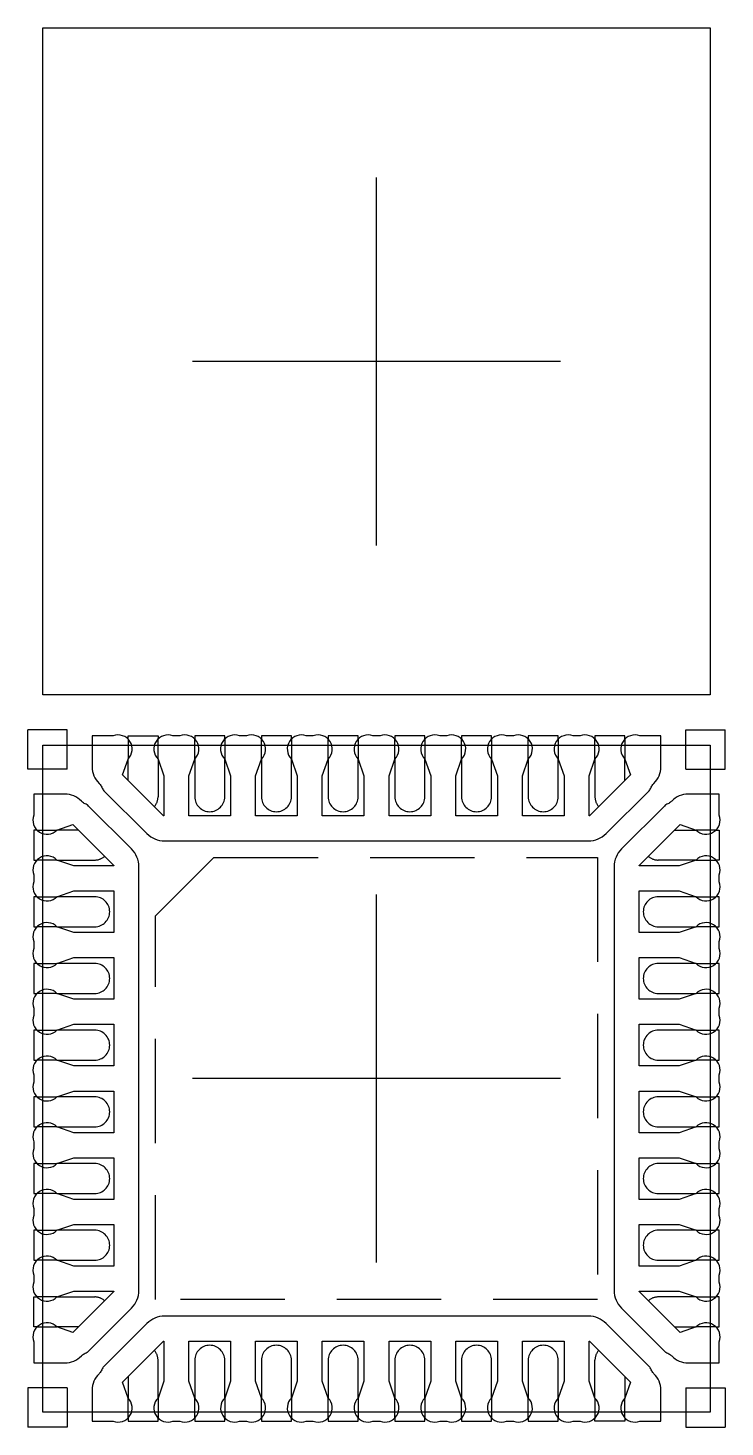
# Model space of a CAD drawing. Extents: x -140 to 1972, y -487 to -95.
# Drawn here: x 1782.85 to 1787.03, y -335.73 to -327.34 of the extents above; entities that cross this region are included whole.
import ezdxf

# ---------------------------------------------------------------- set-up
doc = ezdxf.new("R2010")
doc.units = 0
doc.header["$LTSCALE"] = 5
doc.header["$MEASUREMENT"] = 0
doc.linetypes.add('CENTER', pattern=[2, 1.25, -0.25, 0.25, -0.25])
doc.linetypes.add('HIDDEN', pattern=[0.375, 0.25, -0.125])
doc.layers.add('1', color=7, linetype='CONTINUOUS')
doc.layers.add('1D', color=4, linetype='CONTINUOUS')

msp = doc.modelspace()

# ---------------------------------------------------------------- linework, layer by layer
at = {"layer": '1'}
for p, q in [((1782.8495, -331.7876, -0.0291), (1782.8495, -331.5526, -0.0291)), ((1783.0845, -331.5526, -0.0291), (1782.8495, -331.5526, -0.0291)), ((1783.0845, -331.7876, -0.0291), (1783.0845, -331.5526, -0.0291)), ((1786.7945, -331.5526, -0.0291), (1787.0295, -331.5526, -0.0291)), ((1786.7945, -331.7876, -0.0291), (1786.7945, -331.5526, -0.0291)), ((1787.0295, -331.7876, -0.0291), (1787.0295, -331.5526, -0.0291)), ((1783.4495, -331.6067, -0.0291), (1783.4495, -331.7266, -0.0291)), ((1783.6295, -331.7266, -0.0291), (1783.6295, -331.6067, -0.0291)), ((1783.8495, -331.7266, -0.0291), (1783.8495, -331.6067, -0.0291)), ((1784.0295, -331.6067, -0.0291), (1784.0295, -331.7266, -0.0291)), ((1784.2495, -331.7266, -0.0291), (1784.2495, -331.6067, -0.0291)), ((1784.4295, -331.6067, -0.0291), (1784.4295, -331.7266, -0.0291)), ((1784.6495, -331.7266, -0.0291), (1784.6495, -331.6067, -0.0291)), ((1784.8295, -331.6067, -0.0291), (1784.8295, -331.7266, -0.0291)), ((1785.0495, -331.7266, -0.0291), (1785.0495, -331.6067, -0.0291)), ((1785.2295, -331.6067, -0.0291), (1785.2295, -331.7266, -0.0291)), ((1785.4495, -331.7266, -0.0291), (1785.4495, -331.6067, -0.0291)), ((1785.6295, -331.6067, -0.0291), (1785.6295, -331.7266, -0.0291)), ((1785.8495, -331.7266, -0.0291), (1785.8495, -331.6067, -0.0291)), ((1786.0295, -331.6067, -0.0291), (1786.0295, -331.7266, -0.0291)), ((1786.2495, -331.7266, -0.0291), (1786.2495, -331.6067, -0.0291)), ((1786.4295, -331.6067, -0.0291), (1786.4295, -331.7266, -0.0291)), ((1783.0845, -331.7876, -0.0291), (1782.8495, -331.7876, -0.0291)), ((1786.7945, -331.7876, -0.0291), (1787.0295, -331.7876, -0.0291)), ((1782.9036, -332.1526, -0.0291), (1783.0235, -332.1526, -0.0291)), ((1786.9754, -332.1526, -0.0291), (1786.8556, -332.1526, -0.0291)), ((1783.0235, -332.3326, -0.0291), (1782.9036, -332.3326, -0.0291)), ((1786.8556, -332.3326, -0.0291), (1786.9754, -332.3326, -0.0291)), ((1782.9036, -332.5526, -0.0291), (1783.0235, -332.5526, -0.0291)), ((1786.8556, -332.5526, -0.0291), (1786.9754, -332.5526, -0.0291)), ((1783.0235, -332.7326, -0.0291), (1782.9036, -332.7326, -0.0291)), ((1786.9754, -332.7326, -0.0291), (1786.8556, -332.7326, -0.0291)), ((1782.9036, -332.9526, -0.0291), (1783.0235, -332.9526, -0.0291)), ((1786.8556, -332.9526, -0.0291), (1786.9754, -332.9526, -0.0291)), ((1783.0235, -333.1326, -0.0291), (1782.9036, -333.1326, -0.0291)), ((1786.9754, -333.1326, -0.0291), (1786.8556, -333.1326, -0.0291)), ((1782.9036, -333.3526, -0.0291), (1783.0235, -333.3526, -0.0291)), ((1786.8556, -333.3526, -0.0291), (1786.9754, -333.3526, -0.0291)), ((1783.0235, -333.5326, -0.0291), (1782.9036, -333.5326, -0.0291)), ((1786.9754, -333.5326, -0.0291), (1786.8556, -333.5326, -0.0291)), ((1782.9036, -333.7526, -0.0291), (1783.0235, -333.7526, -0.0291)), ((1786.8556, -333.7526, -0.0291), (1786.9754, -333.7526, -0.0291)), ((1783.0235, -333.9326, -0.0291), (1782.9036, -333.9326, -0.0291)), ((1786.9754, -333.9326, -0.0291), (1786.8556, -333.9326, -0.0291)), ((1782.9036, -334.1526, -0.0291), (1783.0235, -334.1526, -0.0291)), ((1786.8556, -334.1526, -0.0291), (1786.9754, -334.1526, -0.0291)), ((1783.0235, -334.3326, -0.0291), (1782.9036, -334.3326, -0.0291)), ((1786.9754, -334.3326, -0.0291), (1786.8556, -334.3326, -0.0291)), ((1782.9036, -334.5526, -0.0291), (1783.0235, -334.5526, -0.0291)), ((1786.8556, -334.5526, -0.0291), (1786.9754, -334.5526, -0.0291)), ((1783.0235, -334.7326, -0.0291), (1782.9036, -334.7326, -0.0291)), ((1786.9754, -334.7326, -0.0291), (1786.8556, -334.7326, -0.0291)), ((1783.0235, -334.9526, -0.0291), (1782.9036, -334.9526, -0.0291)), ((1786.8556, -334.9526, -0.0291), (1786.9754, -334.9526, -0.0291)), ((1782.9036, -335.1326, -0.0291), (1783.0235, -335.1326, -0.0291)), ((1786.9754, -335.1326, -0.0291), (1786.8556, -335.1326, -0.0291)), ((1782.8495, -335.4976, -0.0291), (1782.8495, -335.7326, -0.0291)), ((1783.0845, -335.4976, -0.0291), (1782.8495, -335.4976, -0.0291)), ((1783.0845, -335.4976, -0.0291), (1783.0845, -335.7326, -0.0291)), ((1786.7945, -335.4976, -0.0291), (1787.0295, -335.4976, -0.0291)), ((1786.7945, -335.4976, -0.0291), (1786.7945, -335.7326, -0.0291)), ((1787.0295, -335.4976, -0.0291), (1787.0295, -335.7326, -0.0291)), ((1783.4495, -335.6785, -0.0291), (1783.4495, -335.5587, -0.0291)), ((1783.6295, -335.5587, -0.0291), (1783.6295, -335.6785, -0.0291)), ((1783.8495, -335.6785, -0.0291), (1783.8495, -335.5587, -0.0291)), ((1784.0295, -335.5587, -0.0291), (1784.0295, -335.6785, -0.0291)), ((1784.2495, -335.6785, -0.0291), (1784.2495, -335.5587, -0.0291)), ((1784.4295, -335.5587, -0.0291), (1784.4295, -335.6785, -0.0291)), ((1784.6495, -335.6785, -0.0291), (1784.6495, -335.5587, -0.0291)), ((1784.8295, -335.5587, -0.0291), (1784.8295, -335.6785, -0.0291)), ((1785.0495, -335.6785, -0.0291), (1785.0495, -335.5587, -0.0291)), ((1785.2295, -335.5587, -0.0291), (1785.2295, -335.6785, -0.0291)), ((1785.4495, -335.6785, -0.0291), (1785.4495, -335.5587, -0.0291)), ((1785.6295, -335.5587, -0.0291), (1785.6295, -335.6785, -0.0291)), ((1785.8495, -335.6785, -0.0291), (1785.8495, -335.5587, -0.0291)), ((1786.0295, -335.5587, -0.0291), (1786.0295, -335.6785, -0.0291)), ((1786.2495, -335.5587, -0.0291), (1786.2495, -335.6785, -0.0291)), ((1786.4295, -335.6785, -0.0291), (1786.4295, -335.5587, -0.0291)), ((1783.0845, -335.7326, -0.0291), (1782.8495, -335.7326, -0.0291)), ((1786.7945, -335.7326, -0.0291), (1787.0295, -335.7326, -0.0291))]:
    msp.add_line(p, q, dxfattribs=at)
at = {"layer": '1', "elevation": -0.0291}
for points in [[(1786.1607, -331.5876), (1786.1184, -331.5876, 0.807932), (1786.0295, -331.7266), (1786.0645, -331.8276), (1786.0645, -332.0676), (1785.8145, -332.0676), (1785.8145, -331.8276), (1785.8495, -331.7266, 0.807932), (1785.7607, -331.5876), (1785.7184, -331.5876, 0.807932), (1785.6295, -331.7266), (1785.6645, -331.8276), (1785.6645, -332.0676), (1785.4145, -332.0676), (1785.4145, -331.8276), (1785.4495, -331.7266, 0.807932), (1785.3607, -331.5876), (1785.3184, -331.5876, 0.807932), (1785.2295, -331.7266), (1785.2645, -331.8276), (1785.2645, -332.0676), (1785.0145, -332.0676), (1785.0145, -331.8276), (1785.0495, -331.7266, 0.807932), (1784.9607, -331.5876), (1784.9184, -331.5876, 0.807932), (1784.8295, -331.7266), (1784.8645, -331.8276), (1784.8645, -332.0676), (1784.6145, -332.0676), (1784.6145, -331.8276), (1784.6495, -331.7266, 0.807932), (1784.5607, -331.5876), (1784.5184, -331.5876, 0.807932), (1784.4295, -331.7266), (1784.4645, -331.8276), (1784.4645, -332.0676), (1784.2145, -332.0676), (1784.2145, -331.8276), (1784.2495, -331.7266, 0.807932), (1784.1607, -331.5876), (1784.1184, -331.5876, 0.807932), (1784.0295, -331.7266), (1784.0645, -331.8276), (1784.0645, -332.0676), (1783.8145, -332.0676), (1783.8145, -331.8276), (1783.8495, -331.7266, 0.807932), (1783.7607, -331.5876), (1783.7184, -331.5876, 0.807932), (1783.6295, -331.7266), (1783.6645, -331.8276), (1783.6645, -332.0676), (1783.6616, -332.0676), (1783.4164, -331.8224), (1783.4495, -331.7266, 0.807932), (1783.3607, -331.5876), (1783.2345, -331.5876), (1783.2345, -331.7736, 0.198912), (1783.2755, -331.8726), (1783.2784, -331.8755, -0.103148), (1783.2919, -331.896, 0.103148), (1783.3053, -331.9165), (1783.5625, -332.1737, 0.198912), (1783.6686, -332.2176), (1786.2105, -332.2176, 0.198912), (1786.3165, -332.1737), (1786.5738, -331.9165, 0.103148), (1786.5872, -331.896, -0.103148), (1786.6006, -331.8755), (1786.6035, -331.8726, 0.198912), (1786.6445, -331.7736), (1786.6445, -331.5876), (1786.5184, -331.5876, 0.807932), (1786.4295, -331.7266), (1786.4627, -331.8224), (1786.2174, -332.0676), (1786.2145, -332.0676), (1786.2145, -331.8276), (1786.2495, -331.7266, 0.807932)], [(1782.8845, -332.4215), (1782.8845, -332.4638, 0.807932), (1783.0235, -332.5526), (1783.1245, -332.5176), (1783.3645, -332.5176), (1783.3645, -332.7676), (1783.1245, -332.7676), (1783.0235, -332.7326, 0.807932), (1782.8845, -332.8215), (1782.8845, -332.8638, 0.807932), (1783.0235, -332.9526), (1783.1245, -332.9176), (1783.3645, -332.9176), (1783.3645, -333.1676), (1783.1245, -333.1676), (1783.0235, -333.1326, 0.807932), (1782.8845, -333.2215), (1782.8845, -333.2638, 0.807932), (1783.0235, -333.3526), (1783.1245, -333.3176), (1783.3645, -333.3176), (1783.3645, -333.5676), (1783.1245, -333.5676), (1783.0235, -333.5326, 0.807932), (1782.8845, -333.6215), (1782.8845, -333.6638, 0.807932), (1783.0235, -333.7526), (1783.1245, -333.7176), (1783.3645, -333.7176), (1783.3645, -333.9676), (1783.1245, -333.9676), (1783.0235, -333.9326, 0.807932), (1782.8845, -334.0215), (1782.8845, -334.0638, 0.807932), (1783.0235, -334.1526), (1783.1245, -334.1176), (1783.3645, -334.1176), (1783.3645, -334.3676), (1783.1245, -334.3676), (1783.0235, -334.3326, 0.807932), (1782.8845, -334.4215), (1782.8845, -334.4638, 0.807932), (1783.0235, -334.5526), (1783.1245, -334.5176), (1783.3645, -334.5176), (1783.3645, -334.7676), (1783.1245, -334.7676), (1783.0235, -334.7326, 0.807932), (1782.8845, -334.8215), (1782.8845, -334.8638, 0.807932), (1783.0235, -334.9526), (1783.1245, -334.9176), (1783.3645, -334.9176), (1783.3645, -334.9206), (1783.1193, -335.1658), (1783.0235, -335.1326, 0.807932), (1782.8845, -335.2215), (1782.8845, -335.3476), (1783.0705, -335.3476, 0.198912), (1783.1695, -335.3066), (1783.1724, -335.3037, -0.103148), (1783.1929, -335.2903, 0.103148), (1783.2134, -335.2769), (1783.4706, -335.0196, 0.198912), (1783.5145, -334.9136), (1783.5145, -332.3717, 0.198912), (1783.4706, -332.2656), (1783.2134, -332.0084, 0.103148), (1783.1929, -331.995, -0.103148), (1783.1724, -331.9816), (1783.1695, -331.9786, 0.198912), (1783.0705, -331.9376), (1782.8845, -331.9376), (1782.8845, -332.0638, 0.807932), (1783.0235, -332.1526), (1783.1193, -332.1195), (1783.3645, -332.3647), (1783.3645, -332.3676), (1783.1245, -332.3676), (1783.0235, -332.3326, 0.807932)], [(1786.9945, -334.8638), (1786.9945, -334.8215, 0.807932), (1786.8556, -334.7326), (1786.7545, -334.7676), (1786.5145, -334.7676), (1786.5145, -334.5176), (1786.7545, -334.5176), (1786.8556, -334.5526, 0.807932), (1786.9945, -334.4638), (1786.9945, -334.4215, 0.807932), (1786.8556, -334.3326), (1786.7545, -334.3676), (1786.5145, -334.3676), (1786.5145, -334.1176), (1786.7545, -334.1176), (1786.8556, -334.1526, 0.807932), (1786.9945, -334.0638), (1786.9945, -334.0215, 0.807932), (1786.8556, -333.9326), (1786.7545, -333.9676), (1786.5145, -333.9676), (1786.5145, -333.7176), (1786.7545, -333.7176), (1786.8556, -333.7526, 0.807932), (1786.9945, -333.6638), (1786.9945, -333.6215, 0.807932), (1786.8556, -333.5326), (1786.7545, -333.5676), (1786.5145, -333.5676), (1786.5145, -333.3176), (1786.7545, -333.3176), (1786.8556, -333.3526, 0.807932), (1786.9945, -333.2638), (1786.9945, -333.2215, 0.807932), (1786.8556, -333.1326), (1786.7545, -333.1676), (1786.5145, -333.1676), (1786.5145, -332.9176), (1786.7545, -332.9176), (1786.8556, -332.9526, 0.807932), (1786.9945, -332.8638), (1786.9945, -332.8215, 0.807932), (1786.8556, -332.7326), (1786.7545, -332.7676), (1786.5145, -332.7676), (1786.5145, -332.5176), (1786.7545, -332.5176), (1786.8556, -332.5526, 0.807932), (1786.9945, -332.4638), (1786.9945, -332.4215, 0.807932), (1786.8556, -332.3326), (1786.7545, -332.3676), (1786.5145, -332.3676), (1786.5145, -332.3647), (1786.7598, -332.1195), (1786.8556, -332.1526, 0.807932), (1786.9945, -332.0638), (1786.9945, -331.9376), (1786.8086, -331.9376, 0.198912), (1786.7096, -331.9786), (1786.7067, -331.9816, -0.103148), (1786.6862, -331.995, 0.103148), (1786.6657, -332.0084), (1786.4085, -332.2656, 0.198912), (1786.3645, -332.3717), (1786.3645, -334.9136, 0.198912), (1786.4085, -335.0196), (1786.6657, -335.2769, 0.103148), (1786.6862, -335.2903, -0.103148), (1786.7067, -335.3037), (1786.7096, -335.3066, 0.198912), (1786.8086, -335.3476), (1786.9945, -335.3476), (1786.9945, -335.2215, 0.807932), (1786.8556, -335.1326), (1786.7598, -335.1658), (1786.5145, -334.9206), (1786.5145, -334.9176), (1786.7545, -334.9176), (1786.8556, -334.9526, 0.807932)], [(1783.7184, -335.6976), (1783.7607, -335.6976, 0.807932), (1783.8495, -335.5587), (1783.8145, -335.4576), (1783.8145, -335.2176), (1784.0645, -335.2176), (1784.0645, -335.4576), (1784.0295, -335.5587, 0.807932), (1784.1184, -335.6976), (1784.1607, -335.6976, 0.807932), (1784.2495, -335.5587), (1784.2145, -335.4576), (1784.2145, -335.2176), (1784.4645, -335.2176), (1784.4645, -335.4576), (1784.4295, -335.5587, 0.807932), (1784.5184, -335.6976), (1784.5607, -335.6976, 0.807932), (1784.6495, -335.5587), (1784.6145, -335.4576), (1784.6145, -335.2176), (1784.8645, -335.2176), (1784.8645, -335.4576), (1784.8295, -335.5587, 0.807932), (1784.9184, -335.6976), (1784.9607, -335.6976, 0.807932), (1785.0495, -335.5587), (1785.0145, -335.4576), (1785.0145, -335.2176), (1785.2645, -335.2176), (1785.2645, -335.4576), (1785.2295, -335.5587, 0.807932), (1785.3184, -335.6976), (1785.3607, -335.6976, 0.807932), (1785.4495, -335.5587), (1785.4145, -335.4576), (1785.4145, -335.2176), (1785.6645, -335.2176), (1785.6645, -335.4576), (1785.6295, -335.5587, 0.807932), (1785.7184, -335.6976), (1785.7607, -335.6976, 0.807932), (1785.8495, -335.5587), (1785.8145, -335.4576), (1785.8145, -335.2176), (1786.0645, -335.2176), (1786.0645, -335.4576), (1786.0295, -335.5587, 0.807932), (1786.1184, -335.6976), (1786.1607, -335.6976, 0.807932), (1786.2495, -335.5587), (1786.2145, -335.4576), (1786.2145, -335.2176), (1786.2174, -335.2176), (1786.4627, -335.4629), (1786.4295, -335.5587, 0.807932), (1786.5184, -335.6976), (1786.6445, -335.6976), (1786.6445, -335.5117, 0.198912), (1786.6035, -335.4127), (1786.6006, -335.4098, -0.103148), (1786.5872, -335.3893, 0.103148), (1786.5738, -335.3688), (1786.3165, -335.1116, 0.198912), (1786.2105, -335.0676), (1783.6686, -335.0676, 0.198912), (1783.5625, -335.1116), (1783.3053, -335.3688, 0.103148), (1783.2919, -335.3893, -0.103148), (1783.2784, -335.4098), (1783.2755, -335.4127, 0.198912), (1783.2345, -335.5117), (1783.2345, -335.6976), (1783.3607, -335.6976, 0.807932), (1783.4495, -335.5587), (1783.4164, -335.4629), (1783.6616, -335.2176), (1783.6645, -335.2176), (1783.6645, -335.4576), (1783.6295, -335.5587, 0.807932)]]:
    msp.add_lwpolyline(points, format="xyb", close=True, dxfattribs=at)
at = {"layer": '1D', "linetype": 'CENTER'}
for p, q in [((1784.9395, -330.4455, -0.0291), (1784.9395, -328.2398, -0.0291)), ((1786.0424, -329.3426, -0.0291), (1783.8367, -329.3426, -0.0291)), ((1784.9395, -334.7455, -0.0291), (1784.9395, -332.5398, -0.0291)), ((1786.0424, -333.6426, -0.0291), (1783.8367, -333.6426, -0.0291))]:
    msp.add_line(p, q, dxfattribs=at)
at = {"layer": '1D', "color": 2, "linetype": 'CENTER', "ltscale": 0.8}
for p, q in [((1782.9395, -335.6426, -0.0291), (1782.9395, -331.6426, -0.0291)), ((1782.9395, -331.6426, -0.0291), (1786.9395, -331.6426, -0.0291)), ((1786.9395, -331.6426, -0.0291), (1786.9395, -335.6426, -0.0291)), ((1786.9395, -335.6426, -0.0291), (1782.9395, -335.6426, -0.0291))]:
    msp.add_line(p, q, dxfattribs=at)
at = {"layer": '1D', "color": 2, "linetype": 'CENTER', "ltscale": 0.8, "elevation": -0.0291}
msp.add_lwpolyline([(1782.9395, -331.3426), (1782.9395, -327.3426), (1786.9395, -327.3426), (1786.9395, -331.3426)], close=True, dxfattribs=at)
at = {"layer": '1D', "linetype": 'HIDDEN', "ltscale": 0.3, "elevation": -0.0291}
for points in [[(1783.4495, -331.6067), (1783.4495, -331.5876), (1783.6295, -331.5876), (1783.6295, -331.6067)], [(1784.0295, -331.6067), (1784.0295, -331.5876), (1783.8495, -331.5876), (1783.8495, -331.6067)], [(1784.4295, -331.6067), (1784.4295, -331.5876), (1784.2495, -331.5876), (1784.2495, -331.6067)], [(1784.8295, -331.6067), (1784.8295, -331.5876), (1784.6495, -331.5876), (1784.6495, -331.6067)], [(1785.2295, -331.6067), (1785.2295, -331.5876), (1785.0495, -331.5876), (1785.0495, -331.6067)], [(1785.6295, -331.6067), (1785.6295, -331.5876), (1785.4495, -331.5876), (1785.4495, -331.6067)], [(1786.0295, -331.6067), (1786.0295, -331.5876), (1785.8495, -331.5876), (1785.8495, -331.6067)], [(1786.4295, -331.6067), (1786.4295, -331.5876), (1786.2495, -331.5876), (1786.2495, -331.6067)], [(1783.4495, -331.8556), (1783.4495, -331.7266)], [(1786.4295, -331.8556), (1786.4295, -331.7266)], [(1782.9036, -332.1526), (1782.8845, -332.1526), (1782.8845, -332.3326), (1782.9036, -332.3326)], [(1783.1524, -332.1526), (1783.0235, -332.1526)], [(1786.7266, -332.1526), (1786.8556, -332.1526)], [(1786.9754, -332.1526), (1786.9945, -332.1526), (1786.9945, -332.3326), (1786.9754, -332.3326)], [(1782.9036, -332.5526), (1782.8845, -332.5526), (1782.8845, -332.7326), (1782.9036, -332.7326)], [(1786.9754, -332.7326), (1786.9945, -332.7326), (1786.9945, -332.5526), (1786.9754, -332.5526)], [(1782.9036, -332.9526), (1782.8845, -332.9526), (1782.8845, -333.1326), (1782.9036, -333.1326)], [(1786.9754, -333.1326), (1786.9945, -333.1326), (1786.9945, -332.9526), (1786.9754, -332.9526)], [(1782.9036, -333.3526), (1782.8845, -333.3526), (1782.8845, -333.5326), (1782.9036, -333.5326)], [(1786.9754, -333.5326), (1786.9945, -333.5326), (1786.9945, -333.3526), (1786.9754, -333.3526)], [(1782.9036, -333.7526), (1782.8845, -333.7526), (1782.8845, -333.9326), (1782.9036, -333.9326)], [(1786.9754, -333.9326), (1786.9945, -333.9326), (1786.9945, -333.7526), (1786.9754, -333.7526)], [(1782.9036, -334.1526), (1782.8845, -334.1526), (1782.8845, -334.3326), (1782.9036, -334.3326)], [(1786.9754, -334.3326), (1786.9945, -334.3326), (1786.9945, -334.1526), (1786.9754, -334.1526)], [(1782.9036, -334.5526), (1782.8845, -334.5526), (1782.8845, -334.7326), (1782.9036, -334.7326)], [(1786.9754, -334.7326), (1786.9945, -334.7326), (1786.9945, -334.5526), (1786.9754, -334.5526)], [(1782.9036, -335.1326), (1782.8845, -335.1326), (1782.8845, -334.9526), (1782.9036, -334.9526)], [(1786.9754, -335.1326), (1786.9945, -335.1326), (1786.9945, -334.9526), (1786.9754, -334.9526)], [(1783.1524, -335.1326), (1783.0235, -335.1326)], [(1786.7266, -335.1326), (1786.8556, -335.1326)], [(1783.4495, -335.4297), (1783.4495, -335.5587)], [(1786.4295, -335.4297), (1786.4295, -335.5587)], [(1783.4495, -335.6785), (1783.4495, -335.6976), (1783.6295, -335.6976), (1783.6295, -335.6785)], [(1783.8495, -335.6785), (1783.8495, -335.6976), (1784.0295, -335.6976), (1784.0295, -335.6785)], [(1784.2495, -335.6785), (1784.2495, -335.6976), (1784.4295, -335.6976), (1784.4295, -335.6785)], [(1784.6495, -335.6785), (1784.6495, -335.6976), (1784.8295, -335.6976), (1784.8295, -335.6785)], [(1785.0495, -335.6785), (1785.0495, -335.6976), (1785.2295, -335.6976), (1785.2295, -335.6785)], [(1785.4495, -335.6785), (1785.4495, -335.6976), (1785.6295, -335.6976), (1785.6295, -335.6785)], [(1785.8495, -335.6785), (1785.8495, -335.6976), (1786.0295, -335.6976), (1786.0295, -335.6785)], [(1786.4295, -335.6785), (1786.4295, -335.6976), (1786.2495, -335.6976), (1786.2495, -335.6785)]]:
    msp.add_lwpolyline(points, dxfattribs=at)
for points in [[(1783.6295, -331.7266), (1783.6295, -331.9526, -0.184483), (1783.6066, -332.0126, -0.175674)], [(1783.8495, -331.7266), (1783.8495, -331.9526, 1), (1784.0295, -331.9526), (1784.0295, -331.7266)], [(1784.2495, -331.7266), (1784.2495, -331.9526, 1), (1784.4295, -331.9526), (1784.4295, -331.7266)], [(1784.6495, -331.7266), (1784.6495, -331.9526, 1), (1784.8295, -331.9526), (1784.8295, -331.7266)], [(1785.0495, -331.7266), (1785.0495, -331.9526, 1), (1785.2295, -331.9526), (1785.2295, -331.7266)], [(1785.4495, -331.7266), (1785.4495, -331.9526, 1), (1785.6295, -331.9526), (1785.6295, -331.7266)], [(1785.8495, -331.7266), (1785.8495, -331.9526, 1), (1786.0295, -331.9526), (1786.0295, -331.7266)], [(1786.2495, -331.7266), (1786.2495, -331.9526, 0.184483), (1786.2724, -332.0126, 0.175674)], [(1783.0235, -332.3326), (1783.2495, -332.3326, 0.184483), (1783.3095, -332.3097, 0.175674)], [(1786.8556, -332.3326), (1786.6295, -332.3326, -0.184483), (1786.5695, -332.3097, -0.175674)], [(1783.0235, -332.7326), (1783.2495, -332.7326, 1), (1783.2495, -332.5526), (1783.0235, -332.5526)], [(1786.8556, -332.5526), (1786.6295, -332.5526, 1), (1786.6295, -332.7326), (1786.8556, -332.7326)], [(1783.0235, -333.1326), (1783.2495, -333.1326, 1), (1783.2495, -332.9526), (1783.0235, -332.9526)], [(1786.8556, -332.9526), (1786.6295, -332.9526, 1), (1786.6295, -333.1326), (1786.8556, -333.1326)], [(1783.0235, -333.5326), (1783.2495, -333.5326, 1), (1783.2495, -333.3526), (1783.0235, -333.3526)], [(1786.8556, -333.3526), (1786.6295, -333.3526, 1), (1786.6295, -333.5326), (1786.8556, -333.5326)], [(1783.0235, -333.9326), (1783.2495, -333.9326, 1), (1783.2495, -333.7526), (1783.0235, -333.7526)], [(1786.8556, -333.7526), (1786.6295, -333.7526, 1), (1786.6295, -333.9326), (1786.8556, -333.9326)], [(1783.0235, -334.3326), (1783.2495, -334.3326, 1), (1783.2495, -334.1526), (1783.0235, -334.1526)], [(1786.8556, -334.1526), (1786.6295, -334.1526, 1), (1786.6295, -334.3326), (1786.8556, -334.3326)], [(1783.0235, -334.7326), (1783.2495, -334.7326, 1), (1783.2495, -334.5526), (1783.0235, -334.5526)], [(1786.8556, -334.5526), (1786.6295, -334.5526, 1), (1786.6295, -334.7326), (1786.8556, -334.7326)], [(1783.0235, -334.9526), (1783.2495, -334.9526, -0.184483), (1783.3095, -334.9756, -0.175674)], [(1786.8556, -334.9526), (1786.6295, -334.9526, 0.184483), (1786.5695, -334.9756, 0.175674)], [(1784.0295, -335.5587), (1784.0295, -335.3326, 1), (1783.8495, -335.3326), (1783.8495, -335.5587)], [(1784.4295, -335.5587), (1784.4295, -335.3326, 1), (1784.2495, -335.3326), (1784.2495, -335.5587)], [(1784.8295, -335.5587), (1784.8295, -335.3326, 1), (1784.6495, -335.3326), (1784.6495, -335.5587)], [(1785.2295, -335.5587), (1785.2295, -335.3326, 1), (1785.0495, -335.3326), (1785.0495, -335.5587)], [(1785.6295, -335.5587), (1785.6295, -335.3326, 1), (1785.4495, -335.3326), (1785.4495, -335.5587)], [(1786.0295, -335.5587), (1786.0295, -335.3326, 1), (1785.8495, -335.3326), (1785.8495, -335.5587)], [(1783.6295, -335.5587), (1783.6295, -335.3326, 0.184483), (1783.6066, -335.2726, 0.175674)], [(1786.2495, -335.5587), (1786.2495, -335.3326, -0.184483), (1786.2724, -335.2726, -0.175674)]]:
    msp.add_lwpolyline(points, format="xyb", dxfattribs=at)
at = {"layer": '1D', "linetype": 'HIDDEN', "ltscale": 0.5, "elevation": -0.0291}
msp.add_lwpolyline([(1786.2645, -334.9676), (1783.6145, -334.9676), (1783.6145, -332.6676), (1783.9645, -332.3176), (1786.2645, -332.3176)], close=True, dxfattribs=at)

doc.saveas('drawing.dxf')
